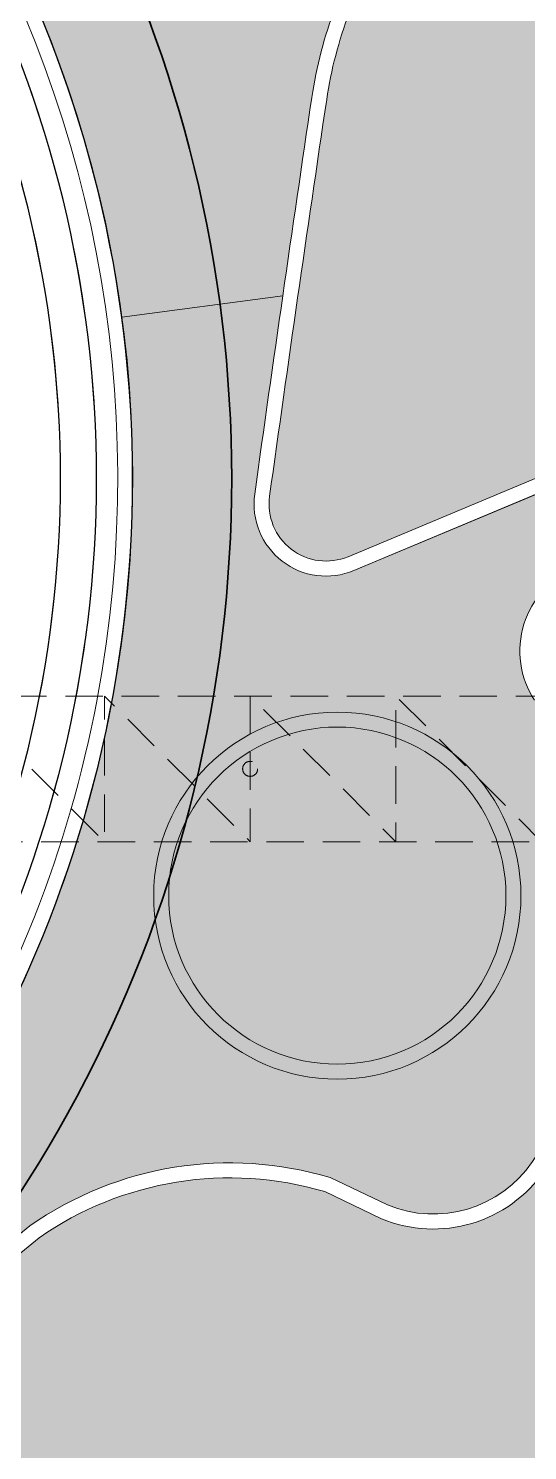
# Model space of a CAD drawing. Header units: inches. Extents: x -1373420 to 1275728, y -1279082 to 1370051.
# Drawn here: x 10377 to 11042, y 34508 to 36404 of the extents above; entities that cross this region are included whole.
import ezdxf

# ---------------------------------------------------------------- set-up
doc = ezdxf.new("R2010")
doc.units = ezdxf.units.IN
doc.header["$LTSCALE"] = 100
doc.header["$MEASUREMENT"] = 0
doc.linetypes.add('DASHED', pattern=[0.75, 0.5, -0.25])
doc.layers.add('10', color=7, linetype='Continuous', true_color=0x254705)
doc.layers.add('7', color=7, linetype='Continuous', true_color=0x4a8e0b)
for name, color, linetype, lineweight in [('Area', 250, 'Continuous', 30), ('Building', 250, 'Continuous', 60), ('centerline', 250, 'DASHED', 5)]:
    doc.layers.add(name, color=color, linetype=linetype, lineweight=lineweight)

# ---------------------------------------------------------------- blocks, each defined once
blk = doc.blocks.new('A$Ccdfa7642')
at = {"lineweight": 25}
for centre, radius, start, end in [((-294.5137223487832, 1315.725137791793), 1616.528137423857, 305.5192525810716, 54.48074741949377), ((-294.513722348785, 1315.725137791793), 1568.528137423853, 305.5192525804688, 54.48074741949387), ((-294.513722348785, 1315.725137791793), 1520.528137423853, 305.5192525804688, 54.48074741949403)]:
    blk.add_arc(centre, radius, start, end, dxfattribs=at)
at = {"layer": 'Building', "lineweight": 35, "flags": 128}
blk.add_lwpolyline([(721.3400049508549, 2738.88776099866), (337.8955263247306, 2201.700333920693, -0.2422984408265646), (794.014415074743, 1315.725137791566, -0.2422984408272605), (337.8955263241871, 429.7499416625053), (721.3400049503173, -107.4374854158975, 0.2422984408272594), (1454.014415074743, 1315.725137791566, 0.2422984408271626)], format="xyb", close=True, dxfattribs=at)

msp = doc.modelspace()

# ---------------------------------------------------------------- hatches: boundary and pattern name
at = {"layer": '10', "lineweight": 15, "true_color": 0xbdbdbd}
h = msp.add_hatch(color=9, dxfattribs=at)
h.dxf.hatch_style = 1
edge = h.paths.add_edge_path()
edge.add_line((11052.07913822424, 36546.10803730719), (11195.42184349509, 36448.39060350513))
edge.add_arc((10942.92048080341, 36085.08157659743), 442.4368736823083, 37.59441567012681, 55.20053051664257, ccw=False)
edge.add_line((11293.48494272673, 36354.99812894314), (11366.60734436723, 36449.08283952048))
edge.add_arc((11700.56337930939, 36878.77546706257), 544.2080369108127, 229.081210400123, 232.14573798409572, ccw=False)
edge.add_line((11344.1132900535, 36467.55080667876), (11187.82638895331, 36603.53842348162))
edge.add_arc((10899.34708239332, 36244.47146998683), 460.5967731165377, 51.22112792310241, 96.87421556313339)
edge.add_line((10844.21822572551, 36701.75715374247), (10697.76359645376, 36674.14940905564))
edge.add_arc((10651.29423720606, 37111.33400469315), 439.6473268559915, 188.9291030414077, 276.06731938701296, ccw=False)
edge.add_line((10216.97492854303, 37043.09537828492), (10194.88446851266, 37221.62487179285))
edge.add_arc((9636.385520693886, 37143.0421595446), 564.0002813642664, 8.009134836714766, 159.8917975626104)
edge.add_arc((8360.389708199655, 37605.54219805208), 793.234107649886, 288.9162121905289, 340.2075554549962, ccw=False)
edge.add_arc((8899.16178561752, 35803.67966378666), 1088.528137423857, 74.30232245907791, 104.9937650872763, ccw=False)
edge.add_line((9193.675507965494, 36851.60865628195), (9336.531939544537, 37359.91568943856))
edge.add_arc((8899.161785617525, 35803.67966378661), 1616.528137423875, 7.642276472657784, 74.30232245955091, ccw=False)
edge.add_line((10501.33140808675, 36018.65808112176), (10715.7711741735, 36047.4315148959))
edge.add_arc((66037.73417617334, 28091.33985623758), 55891.13511886846, 171.5422626192755, 171.816158310824, ccw=False)
edge.add_arc((11328.12857318683, 36226.49338296509), 579.9999999996695, 159.2279934901753, 171.5422626192759, ccw=False)
edge.add_line((10785.82911695668, 36432.19048982882), (10794.58334524644, 36455.27012042564))
edge.add_arc((10956.67771937151, 36406.1627181052), 169.3697820913161, 55.71755153317082, 163.1455202222905, ccw=False)
edge = h.paths.add_edge_path()
edge.add_arc((12745.05421753941, 36209.23332277596), 360.0000000000027, 90.76607536240442, 136.6674481459338, ccw=False)
edge.add_line((12740.24096749296, 36569.20114442672), (12858.32363353431, 36570.78006721821))
edge.add_arc((12855.28884890208, 36797.74205811862), 226.9822795533579, 270.7660753624027, 333.9711724502905)
edge.add_line((13059.2490813132, 36698.13694366137), (13196.05942280782, 37071.23196189105))
edge.add_arc((13943.66616762755, 36797.09178562231), 796.284296683416, 115.62941206169, 159.8625006194477, ccw=False)
edge.add_line((13599.2344811175, 37515.03014960104), (13738.28921348026, 37583.47631921729))
edge.add_arc((13606.85798818997, 37832.32833305369), 281.4275959669525, 297.8407804118531, 399.6629148805588)
edge.add_line((13823.50456539733, 38011.95503584609), (13745.87854180723, 38119.31867405189))
edge.add_arc((13886.84621680434, 38205.80873788533), 165.3856600071514, 131.2631674506925, 211.5310042042223, ccw=False)
edge.add_arc((14104.7901126452, 38617.04797850644), 435.0457886532567, 194.2988657649134, 221.2631674506848, ccw=False)
edge.add_arc((13117.34227902013, 38300.56095762001), 603.255424981351, 20.27455074508199, 20.7859854002928)
edge.add_arc((13875.08709155552, 38192.58283110663), 375.8502533724237, 121.0314089585247, 188.7847390527664)
edge.add_arc((13700.49257255205, 38165.60555839699), 199.1838465976596, 188.7858109017567, 225.1789656269503)
edge.add_arc((13420.08064620528, 37839.10888450499), 232.1771852527735, -71.03501667932318, 52.91325251881682, ccw=False)
edge.add_arc((13640.37157350644, 37255.24702374919), 392.0242353653423, 111.6820561553926, 141.7115111862466)
edge.add_arc((13293.74415763223, 37518.66383002891), 44.00000000000068, 313.3186433284293, 332.2158861164633, ccw=False)
edge.add_arc((14526.51800522051, 36612.61920458298), 1486.65706273414, 143.9905981606629, 157.7612233397678)
edge.add_line((13150.44643719774, 37175.27030593855), (13024.28272214729, 36865.62268057069))
edge.add_line((13024.28272214729, 36865.62268057069), (12954.19290526194, 36894.18027624081))
edge.add_arc((12826.77401659807, 36946.09619305863), 137.5893731629347, 337.8319119195526, 679.3130287075786)
edge.add_line((12931.10564417922, 36856.39810448571), (12981.33333908387, 36813.2153388103))
edge.add_arc((12768.39950267841, 36885.94386077293), 225.0116810150454, 269.6315885406982, 341.14216464054545, ccw=False)
edge.add_line((12766.95268912176, 36660.93683127441), (12609.16188950702, 36661.95143898913))
edge.add_arc((12609.47698672487, 36530.67015802227), 131.2816591095522, 90.13751927097867, 134.4932352264822)
edge.add_line((12517.47151172167, 36624.31772386352), (12339.15711799479, 36440.00012205284))
edge.add_arc((12088.96001598039, 36682.04832645463), 348.1176857192586, 273.4660811719589, 315.94841899001466, ccw=False)
edge.add_line((12110.00638894742, 36334.56743015174), (12071.85570463398, 36334.56743015174))
edge.add_line((12071.85570463398, 36334.56743015174), (12071.85570463398, 36497.47818771403))
edge.add_arc((12024.33510160778, 36647.70157600298), 157.5603823966818, 287.5538775962363, 609.1837375216011)
edge.add_line((11968.34250877081, 36500.42597161318), (11905.28488412842, 36334.56743015174))
edge.add_line((11905.28488412842, 36334.56743015174), (11700.56337930943, 36334.56743015174))
edge.add_arc((11700.56337930943, 36878.77546706255), 544.2080369108153, 232.1457379840915, 270, ccw=False)
edge.add_line((11366.60734436723, 36449.08283952048), (11293.48494272673, 36354.99812894314))
edge.add_arc((10942.92048080339, 36085.08157659743), 442.4368736823262, 19.988300823621614, 37.594415670126295, ccw=False)
edge.add_line((11358.70603587511, 36236.31900380213), (11409.42374227382, 36096.8846713309))
edge.add_arc((11284.15027080044, 36031.75944696377), 141.1904299301437, -60.71559573220418, 27.468317910397502, ccw=False)
edge.add_line((11353.21287199164, 35908.61280827411), (11063.33733475027, 35787.09562433892))
edge.add_line((11063.33733475027, 35787.09562433892), (11106.26795460036, 35684.68593963304))
edge.add_line((11106.26795460036, 35684.68593963304), (11413.94250097236, 35810.26064239634))
edge.add_arc((11330.26765563595, 36015.27502439454), 221.4325553485173, 292.202401872582, 365.6151046313104)
edge.add_arc((11715.0541702813, 36053.10608946891), 165.2092056364744, 44.309063218859876, 185.6151046313101, ccw=False)
edge.add_line((11833.2749449283, 36168.50942594103), (11960.72514577285, 36055.1292938491))
edge.add_arc((12031.28349205264, 36134.44367846569), 106.1567324141306, 228.3435996760079, 313.4355626438817)
edge.add_line((12104.27031697292, 36057.35817253298), (12149.80405363749, 36102.89190919754))
edge.add_line((12149.80405363749, 36102.89190919754), (12483.19633702816, 36456.27674085091))
edge = h.paths.add_edge_path()
edge.add_line((11106.26795460036, 35684.68593963305), (11063.33733475028, 35787.09562433892))
edge.add_line((11063.33733475028, 35787.09562433892), (10810.57134519087, 35681.13493673431))
edge.add_arc((10773.45689011628, 35769.67033770205), 96.00000000000391, 172.0900540023757, 292.74365955691815, ccw=False)
edge.add_arc((66037.7341761738, 28091.33985623698), 55891.13511886901, 171.8161583108235, 172.0900540023726, ccw=False)
edge.add_line((10715.7711741735, 36047.4315148959), (10501.33140808675, 36018.65808112176))
edge.add_arc((8899.161785617522, 35803.67966378662), 1616.528137423878, -10.699298123013023, 7.6422764726575, ccw=False)
edge.add_arc((8894.275978315118, 35806.80306928466), 1621.910320856412, 305.59562880847693, 349.2243256489815, ccw=False)
edge.add_line((9838.326617191577, 34487.95452599491), (9531.571034290339, 34917.70446765742))
edge.add_line((9531.571034290339, 34917.70446765742), (9430.046014115618, 34853.38737091282))
edge.add_line((9430.046014115618, 34853.38737091282), (9529.393338155998, 34714.20650806757))
edge.add_arc((9270.003945028147, 34575.75153688861), 294.0282916853428, -32.97051856606981, 28.092081429986592, ccw=False)
edge.add_arc((9270.003945028177, 34575.75153688858), 294.0282916853046, 265.5813528782348, 327.0294814339319, ccw=False)
edge.add_line((9247.350970887534, 34282.59717639915), (9247.350970886935, 33962.80432455953))
edge.add_line((9247.350970886935, 33962.80432455953), (10136.29614797686, 33952.60966715179))
edge.add_line((10136.29614797686, 33952.60966715179), (10213.78776327839, 34093.91839599868))
edge.add_line((10213.78776327839, 34093.91839599868), (10165.06555671955, 34132.04646068567))
edge.add_line((10165.06555671955, 34132.04646068567), (10026.7024694945, 34303.78121218664))
edge.add_arc((10177.2383914916, 34406.91681007109), 182.4774379546604, 126.9033472648265, 214.415933401813, ccw=False)
edge.add_line((10067.66672224545, 34552.83481670876), (10378.99283634586, 34807.59601940281))
edge.add_arc((10645.17465049851, 34427.77064110497), 463.8103881810897, 73.23834787594899, 125.0227905969048, ccw=False)
edge.add_line((10778.933392842, 34871.87499261639), (10855.19783117162, 34835.38310331638))
edge.add_arc((10916.14358856507, 34983.35983526727), 160.035928913251, 247.615176633403, 325.6966159107671)
edge.add_arc((10750.08854058712, 35096.64928111496), 361.0552749957499, 325.6966159107681, 338.6431780386419)
edge.add_arc((11208.97669102649, 34937.49352898143), 125.709047315093, 19.864449937469885, 167.2851531324668, ccw=False)
edge.add_line((11327.20594189362, 34980.20896900335), (11327.86450333548, 35077.36780310846))
edge.add_arc((11447.8617467955, 35076.55443849371), 120.0000000000034, 137.2115250908537, 179.6116440294097, ccw=False)
edge.add_line((11359.79776441857, 35158.06968251542), (11392.19688849784, 35237.47664376287))
edge.add_arc((11310.13780916268, 35275.45663986547), 90.42219088967015, 213.0265766200417, 335.1635441213435, ccw=False)
edge.add_line((11234.32623054013, 35226.17401461026), (11051.00336488212, 35508.18001106787))
edge.add_arc((11151.61350654309, 35573.58337027027), 119.9999999999928, 112.20240187257679, 213.0265766200424, ccw=False)
at = {"layer": '7', "lineweight": 15}
h = msp.add_hatch(color=256, dxfattribs=at)
h.dxf.hatch_style = 1
edge = h.paths.add_edge_path()
edge.add_arc((66037.73417617127, 28091.3398562381), 55871.13511886637, 171.5422626192759, 172.0900540023734, ccw=False)
edge.add_arc((11328.12857318664, 36226.49338296492), 559.9999999995458, 159.2279934902692, 171.5422626192764, ccw=False)
edge.add_line((10804.52909820562, 36425.09748614278), (10813.53353626671, 36448.83676929879))
edge.add_arc((10956.67771937149, 36406.16271810522), 149.3697820913179, 55.71755153316548, 163.3996629728389, ccw=False)
edge.add_line((11040.81367898177, 36529.58261967083), (11184.08096114936, 36431.91660217269))
edge.add_arc((10942.92048080338, 36085.08157659744), 422.4368736823153, 19.988300823627924, 55.18843295022549, ccw=False)
edge.add_line((11339.91078711512, 36229.48243857895), (11391.09252418461, 36088.77238188008))
edge.add_arc((11284.15027080045, 36031.75944696378), 121.1904299301387, -60.195853701404076, 28.06292010639669, ccw=False)
edge.add_line((11344.38636906375, 35926.59893739547), (10802.8391670503, 35699.57981193591))
edge.add_arc((10773.45689011625, 35769.67033770203), 76.00000000000279, 172.090054002381, 292.743659556917, ccw=False)
h = msp.add_hatch(color=256, dxfattribs=at)
h.dxf.hatch_style = 1
edge = h.paths.add_edge_path()
edge.add_arc((10750.08854058709, 35096.64928111481), 381.0552749957162, 325.6966159107698, 338.88333213755595, ccw=False)
edge.add_arc((10916.14358856507, 34983.35983526732), 180.0359289133031, 247.4329665701771, 325.6966159107137, ccw=False)
edge.add_line((10847.05226831144, 34817.10904529841), (10771.70592183392, 34853.16163540514))
edge.add_arc((10645.17465049847, 34427.77064110498), 443.8103881810871, 73.43504862569141, 124.9275704807226)
edge.add_line((10391.07524637802, 34791.64033410383), (10080.00035946199, 34537.08471307073))
edge.add_arc((10177.23839149161, 34406.91681007111), 162.4774379546701, 126.7604681875954, 225.449881481973)
edge.add_line((10063.25512327766, 34291.12936510587), (10180.23147103178, 34145.1039431258))
edge.add_arc((10305.7723187575, 34261.6555190115), 171.3031648543865, 222.8734946864558, 315.7148717746343)
edge.add_line((10428.40379909816, 34142.04659660774), (10500.73820728069, 34244.68971420172))
edge.add_arc((10627.86442451417, 34143.53604653065), 162.4596552729428, 68.8704946226016, 141.4909169855427, ccw=False)
edge.add_line((10686.42742611101, 34295.07321832481), (10902.18238243815, 34230.54735931765))
edge.add_arc((10919.91778208302, 34425.72177341601), 195.9785608662411, 264.8078214163173, 336.9510423795459)
edge.add_line((11100.25150158081, 34348.99273112241), (11307.89990752359, 34900.22960645402))
edge.add_arc((11208.97669102642, 34937.49352898126), 105.709047315074, 339.3588381213426, 528.0578950410585)

# ---------------------------------------------------------------- linework, layer by layer
at = {"lineweight": 15}
for points in [[(10678.37027354731, 35782.88152044495, -0.002390195364016909), (10754.43629257245, 36311.79969670028, -0.05378290299040583), (10785.82911695669, 36432.19048982883), (10794.58334524644, 36455.27012042564, -0.5063854878346662), (11052.07913822424, 36546.10803730718), (11195.42184349509, 36448.39060350513, -0.1548628205247575), (11358.70603587511, 36236.31900380212), (11409.42374227382, 36096.8846713309, -0.4049599971423194), (11353.21287199164, 35908.61280827411), (10810.57134519087, 35681.13493673431, -0.5811590738464489)], [(10698.17998533248, 35780.12919070682, -0.002390195364016195), (10774.21878500737, 36308.85809967472, -0.05378290298999469), (10804.52909820562, 36425.09748614278), (10813.53353626671, 36448.83676929879, -0.5077795310133807), (11040.81367898177, 36529.58261967083), (11184.08096114936, 36431.91660217269, -0.1548087694450728), (11339.91078711512, 36229.48243857895), (11391.09252418461, 36088.77238188008, -0.4053402529382498), (11344.38636906375, 35926.59893739547), (10802.8391670503, 35699.57981193591, -0.581159073846417)], [(10543.76101192576, 35247.768391201, -1), (11033.00319103454, 35247.768391201, -1)], [(10563.76101192576, 35247.768391201, -1), (11013.00319103454, 35247.768391201, -1)]]:
    msp.add_lwpolyline(points, format="xyb", close=True, dxfattribs=at)
at = {"linetype": 'DASHED', "lineweight": 15, "flags": 128}
for points in [[(9118.947116770069, 35319.64545796486), (12419.80405363733, 35319.64545796486), (12225.63599852749, 35513.8135130747), (9313.115171879908, 35513.8135130747)], [(9118.947116765718, 35319.64545796486), (12419.80405363298, 35319.64545796486), (12225.63599852314, 35513.8135130747), (9313.115171875557, 35513.8135130747)]]:
    msp.add_lwpolyline(points, close=True, dxfattribs=at)
msp.add_lwpolyline([(12225.63599852314, 35513.8135130747), (12225.63599852314, 35319.64545796486), (12031.4679434133, 35513.8135130747), (12031.4679434133, 35319.64545796486), (11837.29988830346, 35513.8135130747), (11837.29988830346, 35319.64545796486), (11643.13183319362, 35513.8135130747), (11643.13183319362, 35319.64545796486), (11448.96377808378, 35513.8135130747), (11448.96377808378, 35319.64545796486), (11254.79572297395, 35513.8135130747), (11254.79572297395, 35319.64545796486), (11060.62766786411, 35513.8135130747), (11060.62766786411, 35319.64545796486), (10866.45961275427, 35513.8135130747), (10866.45961275427, 35319.64545796486), (10672.29155764443, 35513.8135130747), (10672.29155764443, 35319.64545796486), (10478.12350253459, 35513.8135130747), (10478.12350253459, 35319.64545796486), (10283.95544742475, 35513.8135130747), (10283.95544742475, 35319.64545796486), (10089.78739231491, 35513.8135130747), (10089.78739231491, 35319.64545796486), (9895.619337205073, 35513.8135130747), (9895.619337205073, 35319.64545796486), (9701.451282095237, 35513.8135130747), (9701.451282095237, 35319.64545796486), (9507.283226985397, 35513.8135130747), (9507.283226985397, 35319.64545796486), (9313.115171875557, 35513.8135130747), (9313.115171875557, 35319.64545796486)], dxfattribs=at)
at = {"layer": 'Area', "lineweight": 15}
msp.add_line((10715.7711741735, 36047.4315148959), (10501.33140808675, 36018.65808112176), dxfattribs=at)
at = {"layer": 'Area', "lineweight": 15, "flags": 128}
for points in [[(11352.30912291171, 35908.11031278673, 0.4070928016627314), (11409.42374227382, 36096.8846713309), (11358.70603587513, 36236.31900380206, 0.1548628205247897), (11195.4218434951, 36448.39060350513), (11052.07913822424, 36546.10803730718, 0.5063854878346757), (10794.58334524644, 36455.27012042564), (10785.82911695633, 36432.19048982788, 0.05378290298973068), (10754.43629257253, 36311.79969670081, 0.002390195364019351), (10678.3702735473, 35782.88152044494, 0.5811590738464688), (10810.57134519086, 35681.13493673431), (11354.2318274916, 35909.0399591958)], [(11106.26795460033, 35684.68593963303, 0.4706931268530428), (11051.00336488225, 35508.18001106766)], [(10467.90427909325, 35507.11380925697, -0.1911782862393467), (9844.92740086461, 34522.40168087172), (9547.752476132413, 34929.45865584413)], [(10487.58669598103, 35503.56381412231, -0.1933908540854814), (9838.326617204939, 34487.95452600445), (9531.571034290766, 34917.70446765757)], [(11086.35033839754, 34965.16196257983, -0.05655019968604097), (11048.34366966056, 34893.16761220191, -0.3545185291189246), (10855.19783117162, 34835.38310331638), (10778.93339284201, 34871.87499261639, 0.2298777286236687), (10378.99283634586, 34807.59601940281), (10067.66672224545, 34552.83481670876, 0.4565977650508793), (10048.36211785872, 34277.7312015189), (10165.06555671955, 34132.04646068568, 0.4325118701412509), (10443.85955278639, 34129.2590814403), (10516.74000675341, 34232.67704247425, -0.3282907947622821), (10679.92281171033, 34276.14327749119), (10896.45177358278, 34211.38593655872, 0.3774106166926049), (11119.50874312291, 34343.3789186758), (11326.61603807436, 34893.17932580662, 1.071677706849939), (11086.35033839754, 34965.16196257983)]]:
    msp.add_lwpolyline(points, format="xyb", dxfattribs=at)
for points in [[(11344.38636906375, 35926.59893739547, 0.405340252938248), (11391.09252418461, 36088.77238188008), (11339.91078711516, 36229.48243857883, 0.1548087694451496), (11184.08096114936, 36431.91660217269), (11040.81367898179, 36529.58261967081, 0.507779531013448), (10813.53353626671, 36448.83676929879), (10804.52909820567, 36425.09748614292, 0.05378290298973545), (10774.21878500748, 36308.85809967544, 0.00239019536401944), (10698.17998533247, 35780.12919070683, 0.5811590738466158), (10802.83916705032, 35699.57981193592)], [(11105.55548479163, 34959.36718403022, -0.05760148331099229), (11064.86496984528, 34881.89611539769, -0.3554137465083968), (10847.05226831144, 34817.10904529841), (10771.70592183392, 34853.16163540514, 0.2285370658943171), (10391.07524637802, 34791.64033410383), (10080.00035946199, 34537.08471307073, 0.4593641349620359), (10063.25512327766, 34291.12936510587), (10180.23147103178, 34145.1039431258, 0.4288142708116107), (10428.40379909816, 34142.04659660774), (10500.73820728069, 34244.68971420172, -0.3279152381432066), (10686.42742611101, 34295.07321832481), (10902.18238243815, 34230.54735931765, 0.3256107304682366), (11100.25150158081, 34348.99273112241), (11307.89990752359, 34900.22960645402, 1.078948128200052)]]:
    msp.add_lwpolyline(points, format="xyb", close=True, dxfattribs=at)
at = {"layer": 'Area', "lineweight": 15}
for points in [[(11063.33733475028, 35787.09562433892), (10810.57134519087, 35681.13493673431, -0.5811590738464422), (10678.37027354731, 35782.88152044495, -0.001195095975106169), (10715.7711741735, 36047.4315148959), (10501.33140808675, 36018.65808112176, -0.08020151567023223), (10487.5866959807, 35503.56381412045, -0.1926995073471617), (9838.326617191577, 34487.95452599491), (9531.571034290339, 34917.70446765742), (9430.046014115618, 34853.38737091282), (9529.393338155998, 34714.20650806757, -0.2729247599232046), (9516.679186123654, 34415.7391569242, -0.2747330800487106), (9247.350970887534, 34282.59717639915), (9247.350970886935, 33962.80432455953), (10136.29614797686, 33952.60966715179), (10213.78776327839, 34093.91839599868), (10165.06555671955, 34132.04646068567), (10026.7024694945, 34303.78121218664, -0.40155443808887), (10067.66672224545, 34552.83481670876), (10378.99283634586, 34807.59601940281, -0.2298777286236655), (10778.933392842, 34871.87499261639), (10855.19783117162, 34835.38310331638, 0.3545185291191851), (11048.34366966064, 34893.16761220202, 0.05655019968593695)], [(11051.00336488212, 35508.18001106787, -0.4706931268525072), (11106.26795460036, 35684.68593963305)]]:
    msp.add_lwpolyline(points, format="xyb", dxfattribs=at)
for points in [[(11033.00319103454, 35247.768391201, -1), (10543.76101192576, 35247.768391201, -1)], [(11013.00319103454, 35247.768391201, -1), (10563.76101192576, 35247.768391201, -1)]]:
    msp.add_lwpolyline(points, format="xyb", close=True, dxfattribs=at)
for radius in [244.6210895543918, 224.6210895543918]:
    msp.add_circle((10788.38210148015, 35247.768391201), radius, dxfattribs=at)
for radius in [1616.528137423875, 1596.528137423875]:
    msp.add_arc((8899.161785617525, 35803.67966378661), radius, 349.3007018768566, 74.30232246052854, dxfattribs=at)
at = {"layer": 'Building', "linetype": 'DASHED', "lineweight": 15, "flags": 128}
msp.add_lwpolyline([(9118.947116768672, 35319.64545796626), (12419.80405363593, 35319.64545796626), (12225.63599852608, 35513.8135130761), (9313.115171878497, 35513.8135130761)], close=True, dxfattribs=at)
at = {"layer": 'Building', "lineweight": 15}
for radius in [1616.528137423857, 1568.528137423857, 1520.528137423857]:
    msp.add_arc((8899.161785615972, 35803.6796637881), radius, 305.5192525808838, 74.30232246061323, dxfattribs=at)
at = {"layer": 'centerline', "lineweight": 15}
for centre in [(10672.29155764739, 35416.72948552117), (10672.29155764443, 35416.72948551978)]:
    msp.add_circle(centre, 10, dxfattribs=at)

# ---------------------------------------------------------------- block references
at = {"lineweight": 15}
msp.add_blockref('A$Ccdfa7642', (9193.675507961801, 34487.95452599491), dxfattribs=at)

doc.saveas('drawing.dxf')
